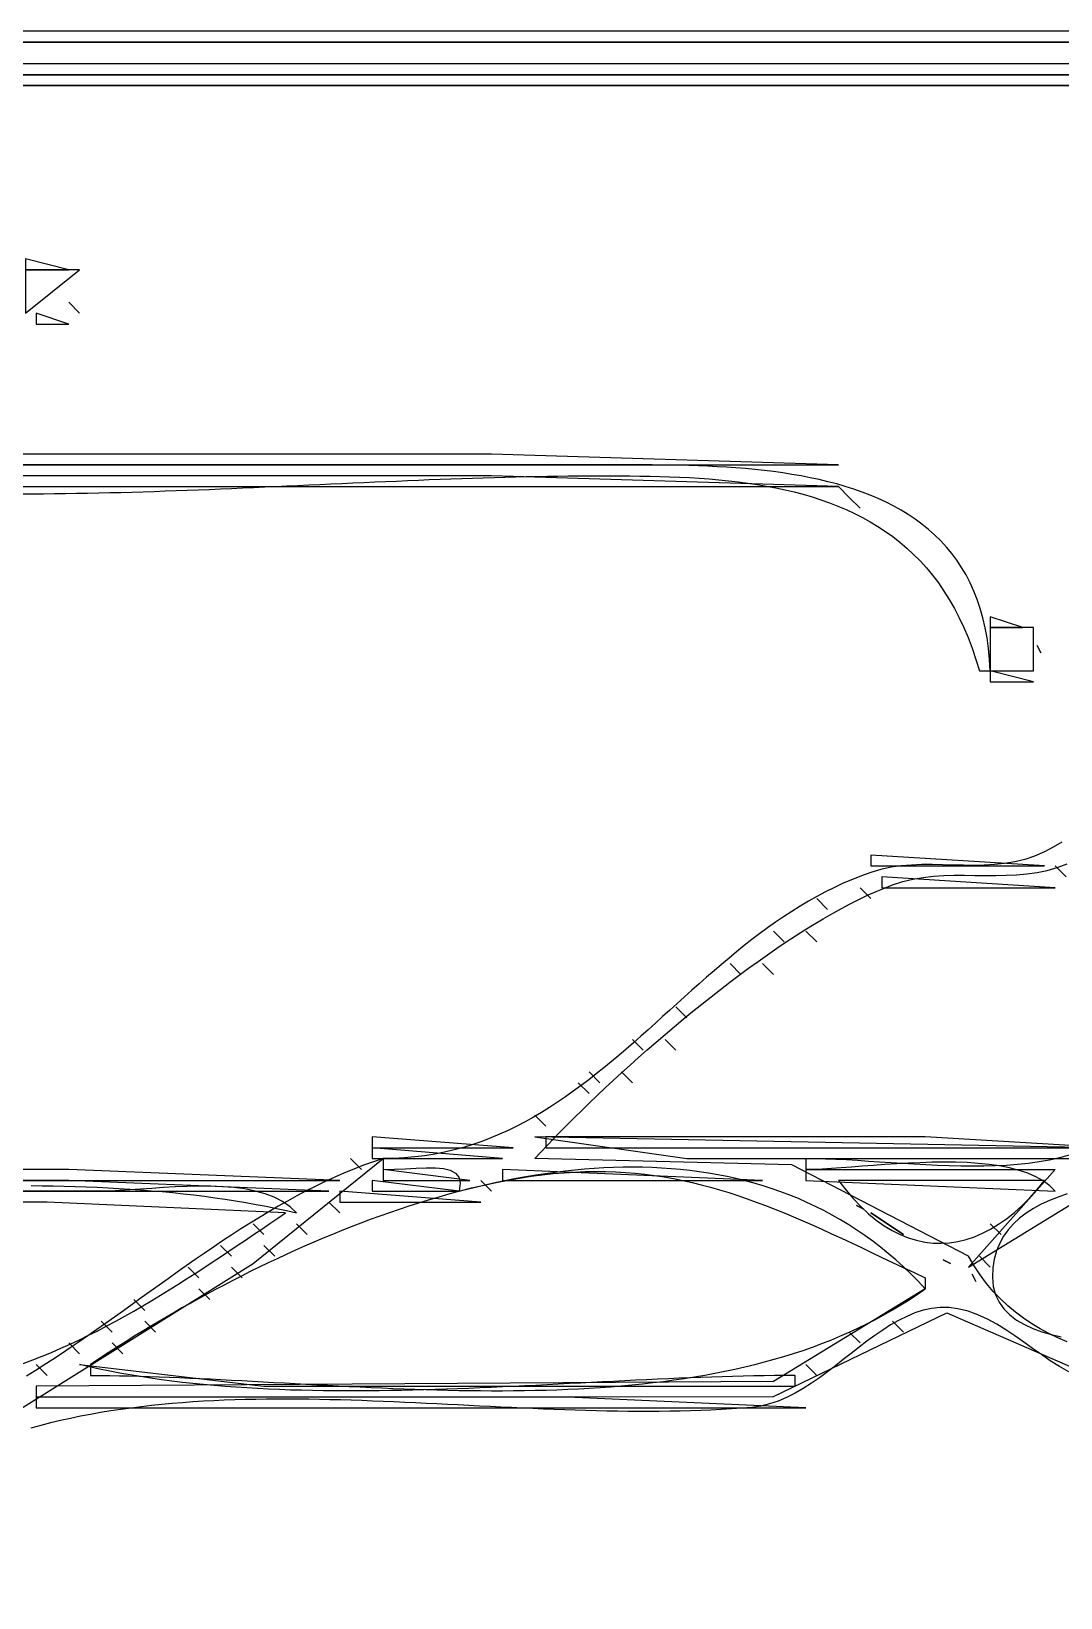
# Model space of a CAD drawing. Extents: x 0 to 1288, y 0 to 860.
# Drawn here: x 557.5 to 652.5, y 715.5 to 860 of the extents above; entities that cross this region are included whole.
import ezdxf

# ---------------------------------------------------------------- set-up
doc = ezdxf.new("R2010")
doc.units = 0
for name, color, linetype in [('C19', 19, 'CONTINUOUS'), ('C250', 250, 'CONTINUOUS'), ('C251', 251, 'CONTINUOUS'), ('C252', 252, 'CONTINUOUS'), ('C253', 253, 'CONTINUOUS'), ('C254', 254, 'CONTINUOUS'), ('C37', 37, 'CONTINUOUS'), ('C7', 7, 'CONTINUOUS')]:
    doc.layers.add(name, color=color, linetype=linetype)

msp = doc.modelspace()

# ---------------------------------------------------------------- linework, layer by layer
at = {"layer": 'C19'}
for points in [[(646, 806), (646, 805), (649, 805), (646, 806)], [(547, 727), (578, 746.333313), (590, 756), (589.0986, 755.7058), (588.2015, 755.3875), (587.3085, 755.0461), (586.4194, 754.6824), (585.5343, 754.2977), (584.653, 753.8929), (583.7755, 753.469), (582.9015, 753.027), (582.0311, 752.568), (581.1641, 752.093), (580.3005, 751.603), (579.4401, 751.0991), (578.5829, 750.5821), (577.7287, 750.0533), (576.8775, 749.5135), (576.0291, 748.9639), (575.1835, 748.4054), (574.3406, 747.839), (573.5003, 747.2658), (572.6625, 746.6868), (571.827, 746.1031), (570.9939, 745.5155), (570.1629, 744.9252), (569.3341, 744.3333), (568.5073, 743.7406), (567.6823, 743.1482), (566.8592, 742.5572), (566.0379, 741.9685), (565.2181, 741.3832), (564.3999, 740.8023), (563.5832, 740.2269), (562.7677, 739.6579), (561.9536, 739.0964), (561.1405, 738.5433), (560.3286, 737.9998), (559.5176, 737.4668), (558.7075, 736.9454), (557.8981, 736.4365), (557.0895, 735.9413)], [(579, 748), (580, 747), (579, 748)], [(633, 740), (634, 739), (633, 740)]]:
    msp.add_lwpolyline(points, dxfattribs=at)
at = {"layer": 'C250'}
for points in [[(1, 859), (1, 2), (1287, 2), (1287, 859), (1, 859)], [(629, 756), (629, 755), (652, 755), (644, 746), (658, 754.567139)], [(509, 754), (509, 753), (512, 751), (513, 751), (534, 753), (585, 753), (561, 754), (509, 754)]]:
    msp.add_lwpolyline(points, dxfattribs=at)
at = {"layer": 'C251'}
for points in [[(0, 860), (0, 859), (1288, 859), (1255, 860), (1179, 860), (915, 860), (0, 860)], [(633, 817), (634, 816), (633, 817)], [(652.5964, 785.1956), (651.8019, 784.7368), (651, 784.314), (650.0999, 783.9157), (649.1868, 783.6092), (648.2623, 783.3831), (647.3279, 783.2263), (646.3853, 783.1276), (645.436, 783.0759), (644.4816, 783.0599), (643.5236, 783.0686), (642.5636, 783.0907), (641.6031, 783.1151), (640.6438, 783.1306), (639.6872, 783.126), (638.7349, 783.0902), (637.7885, 783.012), (636.8495, 782.8802), (635.9194, 782.6836), (635, 782.4112), (634.1343, 782.0985), (633.2835, 781.7617), (632.447, 781.4017), (631.6242, 781.0197), (630.8146, 780.6166), (630.0175, 780.1935), (629.2323, 779.7514), (628.4584, 779.2913), (627.6952, 778.8142), (626.9422, 778.3212), (626.1987, 777.8133), (625.4641, 777.2915), (624.7379, 776.7569), (624.0194, 776.2104), (623.308, 775.6531), (622.6032, 775.0861), (621.9043, 774.5102), (621.2108, 773.9267), (620.522, 773.3364), (619.8374, 772.7405), (619.1563, 772.1399), (618.4781, 771.5357), (617.8024, 770.9289), (617.1283, 770.3205), (616.4555, 769.7115), (615.7832, 769.103), (615.1109, 768.4961), (614.4379, 767.8916), (613.7637, 767.2907), (613.0877, 766.6944), (612.4092, 766.1036), (611.7277, 765.5195), (611.0426, 764.9431), (610.3533, 764.3753), (609.6592, 763.8172), (608.9596, 763.2699), (608.254, 762.7343), (607.5418, 762.2114), (606.8225, 761.7024), (606.0953, 761.2082), (605.3596, 760.7299), (604.615, 760.2684), (603.8608, 759.8249), (603.0964, 759.4003), (602.3212, 758.9956), (601.5346, 758.6119), (600.736, 758.2503), (599.9248, 757.9116), (599.1005, 757.597), (598.2623, 757.3075), (597.4098, 757.0441), (596.5423, 756.8079), (595.6592, 756.5998), (594.7599, 756.4209), (593.8439, 756.2722), (592.9104, 756.1547), (591.959, 756.0695), (590.9891, 756.0176), (590, 756)], [(635, 784), (635, 783), (651, 783), (635, 784)], [(652, 783), (653, 782), (652, 783)], [(608, 763), (609, 762), (608, 763)], [(589, 758), (589, 757), (602, 757), (589, 758)], [(604, 758), (618, 756), (656, 756), (656, 757), (604, 758)], [(587, 756), (588, 755), (587, 756)], [(653.2971, 756.3249), (652.396, 756.0805), (651.4652, 755.8743), (650.5076, 755.7039), (649.5259, 755.5666), (648.5228, 755.4602), (647.5009, 755.3821), (646.4631, 755.3298), (645.4119, 755.3009), (644.3502, 755.2929), (643.2806, 755.3033), (642.2059, 755.3296), (641.1287, 755.3695), (640.0518, 755.4204), (638.9779, 755.4798), (637.9097, 755.5452), (636.8499, 755.6143), (635.8013, 755.6845), (634.7664, 755.7534), (633.7482, 755.8184), (632.7492, 755.8772), (631.7721, 755.9272), (630.8198, 755.966), (629.8948, 755.991), (629, 756)], [(557.5164, 753.5161), (558.5392, 753.5054), (559.5598, 753.4889), (560.5779, 753.4666), (561.5934, 753.4382), (562.6061, 753.4033), (563.6158, 753.3619), (564.6224, 753.3136), (565.6257, 753.2582), (566.6255, 753.1954), (567.6216, 753.1251), (568.6138, 753.047), (569.602, 752.9609), (570.586, 752.8664), (571.5656, 752.7634), (572.5406, 752.6517), (573.5109, 752.531), (574.4762, 752.401), (575.4365, 752.2615), (576.3914, 752.1124), (577.3409, 751.9532), (578.2847, 751.7839), (579.2227, 751.6042), (580.1547, 751.4138), (581.0805, 751.2124), (582, 751), (581.4114, 751.5685), (580.728, 752.0475), (579.9596, 752.4435), (579.1157, 752.7634), (578.2062, 753.0138), (577.2407, 753.2015), (576.2288, 753.3333), (575.1803, 753.4159), (574.1049, 753.4559), (573.0122, 753.4602), (571.9119, 753.4354), (570.8138, 753.3883), (569.7274, 753.3257), (568.6626, 753.2542), (567.6289, 753.1806), (566.6362, 753.1117), (565.6939, 753.0541), (564.812, 753.0146), (564, 753), (513, 753)], [(646.2067, 745.0787), (646.2781, 744.2204), (646.4848, 743.4469), (646.8155, 742.7537), (647.2588, 742.1365), (647.8032, 741.5908), (648.4374, 741.1123), (649.1502, 740.6965), (649.9299, 740.3391), (650.7655, 740.0356), (651.6453, 739.7817), (652.5582, 739.5729)], [(573, 744), (574, 743), (573, 744)], [(653.242, 736.3476), (652.3825, 736.8316), (651.5434, 737.3608), (650.7187, 737.9217), (649.9029, 738.5006), (649.09, 739.0841), (648.2744, 739.6585), (647.4503, 740.2102), (646.6119, 740.7257), (645.7534, 741.1913), (644.8691, 741.5936), (643.9532, 741.9188), (643, 742.1535), (642.1837, 742.2579), (641.3824, 742.2635), (640.5949, 742.1781), (639.8197, 742.0095), (639.0556, 741.7654), (638.3011, 741.4538), (637.5549, 741.0823), (636.8156, 740.6588), (636.082, 740.191), (635.3526, 739.6869), (634.626, 739.1541), (633.901, 738.6005), (633.1762, 738.0339), (632.4502, 737.4621), (631.7217, 736.8928), (630.9893, 736.334), (630.2517, 735.7933), (629.5075, 735.2786), (628.7553, 734.7977), (627.9939, 734.3584), (627.2218, 733.9684), (626.4377, 733.6357), (625.6403, 733.3679), (624.8281, 733.1729), (624, 733.0586), (623.0652, 732.9835), (622.1272, 732.9176), (621.1858, 732.8605), (620.2413, 732.8119), (619.2937, 732.7714), (618.3433, 732.7386), (617.39, 732.7133), (616.434, 732.695), (615.4754, 732.6834), (614.5144, 732.6782), (613.551, 732.679), (612.5853, 732.6855), (611.6176, 732.6973), (610.6478, 732.7141), (609.676, 732.7355), (608.7025, 732.7613), (607.7273, 732.7909), (606.7506, 732.8242), (605.7724, 732.8607), (604.7928, 732.9001), (603.8121, 732.942), (602.8302, 732.9862), (601.8473, 733.0322), (600.8635, 733.0797), (599.8789, 733.1284), (598.8937, 733.1779), (597.9079, 733.2279), (596.9217, 733.278), (595.9352, 733.3279), (594.9485, 733.3771), (593.9616, 733.4255), (592.9748, 733.4726), (591.9882, 733.5181), (591.0017, 733.5617), (590.0156, 733.6029), (589.03, 733.6414), (588.045, 733.677), (587.0607, 733.7092), (586.0771, 733.7377), (585.0945, 733.7622), (584.113, 733.7823), (583.1326, 733.7977), (582.1534, 733.8079), (581.1756, 733.8127), (580.1994, 733.8118), (579.2247, 733.8047), (578.2517, 733.7912), (577.2806, 733.7708), (576.3114, 733.7433), (575.3442, 733.7082), (574.3793, 733.6653), (573.4166, 733.6141), (572.4563, 733.5545), (571.4985, 733.4859), (570.5433, 733.408), (569.5909, 733.3206), (568.6413, 733.2232), (567.6947, 733.1155), (566.7511, 732.9972), (565.8108, 732.8679), (564.8737, 732.7273), (563.9401, 732.575), (563.0099, 732.4106), (562.0835, 732.2339), (561.1607, 732.0445), (560.2419, 731.842), (559.327, 731.626), (558.4162, 731.3963), (557.5096, 731.1525)], [(564, 741), (565, 740), (564, 741)], [(561, 739), (562, 738), (561, 739)], [(558, 734), (558, 733), (629, 733), (607, 734), (558, 734)]]:
    msp.add_lwpolyline(points, dxfattribs=at)
at = {"layer": 'C252'}
for points in [[(557, 839), (557, 838), (561, 838), (557, 839)], [(558, 834), (558, 833), (561, 833), (558, 834)], [(561, 835), (562, 834), (561, 835)], [(526, 819), (526, 818), (632, 818), (600, 819), (526, 819)], [(632, 818), (633, 817), (632, 818)], [(646, 805), (646, 801), (650, 801), (650, 805), (646, 805)], [(646, 801), (646, 800), (650, 800), (646, 801)], [(636, 782), (636, 781), (652, 781), (636, 782)], [(634, 781), (635, 780), (634, 781)], [(630, 780), (631, 779), (630, 780)], [(626, 777), (627, 776), (626, 777)], [(629, 777), (630, 776), (629, 777)], [(622, 774), (623, 773), (622, 774)], [(625, 774), (626, 773), (625, 774)], [(613, 767), (614, 766), (613, 767)], [(616, 767), (617, 766), (616, 767)], [(609, 764), (610, 763), (609, 764)], [(612, 764), (613, 763), (612, 764)], [(604, 760), (605, 759), (604, 760)], [(589, 757), (589, 756), (601, 756), (589, 757)], [(507, 755), (507, 754), (586, 754), (561, 755), (507, 755)], [(586, 753), (586, 752), (599, 752), (586, 753)], [(589, 754), (589, 753), (597, 753), (589, 754)], [(632, 754), (632.6692, 753.1177), (633.353, 752.3099), (634.0501, 751.576), (634.7594, 750.9155), (635.4796, 750.3281), (636.2095, 749.8131), (636.948, 749.3702), (637.6938, 748.9988), (638.4457, 748.6984), (639.2025, 748.4687), (639.963, 748.309), (640.7261, 748.219), (641.4905, 748.1981), (642.2549, 748.2458), (643.0183, 748.3618), (643.7794, 748.5454), (644.5371, 748.7963), (645.29, 749.1139), (646.037, 749.4978), (646.7769, 749.9474), (647.5085, 750.4624), (648.2306, 751.0422), (648.942, 751.6863), (649.6415, 752.3943), (650.3279, 753.1657), (651, 754), (632, 754)], [(556.796, 737.1145), (557.6685, 737.4364), (558.5375, 737.7758), (559.4026, 738.1318), (560.264, 738.5035), (561.1214, 738.8902), (561.9749, 739.291), (562.8242, 739.7051), (563.6693, 740.1317), (564.5101, 740.5699), (565.3465, 741.0189), (566.1784, 741.478), (567.0057, 741.9462), (567.8283, 742.4227), (568.6461, 742.9067), (569.459, 743.3975), (570.267, 743.8941), (571.0698, 744.3957), (571.8675, 744.9016), (572.6599, 745.4108), (573.4469, 745.9226), (574.2285, 746.4362), (575.0044, 746.9506), (575.7747, 747.4652), (576.5393, 747.979), (577.2979, 748.4912), (578.0506, 749.001), (578.7973, 749.5077), (579.5378, 750.0102), (580.2721, 750.5079), (581, 751), (559, 752), (513, 752)], [(633.666687, 751.666687), (634.333313, 751.333313), (633.666687, 751.666687)], [(578, 750), (579, 749), (578, 750)], [(582, 750), (583, 749), (582, 750)], [(635, 751), (638, 749), (635, 751)], [(646, 750), (647, 749), (646, 750)], [(575, 748), (576, 747), (575, 748)], [(572, 746), (573, 745), (572, 746)], [(576, 746), (577, 745), (576, 746)], [(641.666687, 746.666687), (642.333313, 746.333313), (641.666687, 746.666687)], [(645, 747), (646, 746), (645, 747)], [(644.333313, 745.333313), (644.666687, 744.666687), (644.333313, 745.333313)], [(567, 743), (568, 742), (567, 743)], [(568, 741), (569, 740), (568, 741)], [(562, 737), (579, 735), (628, 735), (628, 736), (627.0538, 735.9974), (626.1019, 735.9898), (625.1445, 735.9775), (624.1817, 735.9608), (623.2137, 735.9398), (622.2408, 735.9149), (621.263, 735.8863), (620.2807, 735.8543), (619.2939, 735.8191), (618.3029, 735.781), (617.308, 735.7403), (616.3091, 735.6971), (615.3067, 735.6519), (614.3008, 735.6047), (613.2916, 735.556), (612.2794, 735.5058), (611.2643, 735.4546), (610.2465, 735.4026), (609.2262, 735.35), (608.2037, 735.297), (607.179, 735.244), (606.1524, 735.1912), (605.1241, 735.1389), (604.0943, 735.0872), (603.0631, 735.0366), (602.0308, 734.9872), (600.9975, 734.9393), (599.9635, 734.8931), (598.9289, 734.849), (597.8939, 734.8071), (596.8587, 734.7677), (595.8236, 734.7312), (594.7886, 734.6977), (593.754, 734.6675), (592.72, 734.6409), (591.6868, 734.6181), (590.6545, 734.5994), (589.6234, 734.585), (588.5936, 734.5753), (587.5654, 734.5704), (586.5389, 734.5706), (585.5144, 734.5763), (584.4919, 734.5875), (583.4718, 734.6047), (582.4541, 734.628), (581.4391, 734.6578), (580.427, 734.6942), (579.418, 734.7375), (578.4123, 734.7881), (577.41, 734.8461), (576.4114, 734.9119), (575.4166, 734.9856), (574.4258, 735.0675), (573.4392, 735.1579), (572.4571, 735.2571), (571.4796, 735.3653), (570.5069, 735.4828), (569.5391, 735.6098), (568.5766, 735.7466), (567.6194, 735.8934), (566.6678, 736.0506), (565.7219, 736.2183), (564.782, 736.3968), (563.8483, 736.5864), (562.9209, 736.7874), (562, 737)]]:
    msp.add_lwpolyline(points, dxfattribs=at)
at = {"layer": 'C253'}
for points in [[(4, 857), (4, 856), (1284, 856), (1251, 857), (1175, 857), (913, 857), (4, 857)], [(4, 856), (4, 855), (1284, 855), (1251, 856), (1175, 856), (913, 856), (4, 856)], [(650.333313, 803.333313), (650.666687, 802.666687), (650.333313, 803.333313)], [(617, 770), (618, 769), (617, 770)], [(590, 755), (590, 754), (598, 754), (590, 755)], [(601, 755), (601, 754), (625, 754), (601, 755)], [(629, 755), (629, 754), (652, 753), (651.4878, 753.5026), (650.8911, 753.9423), (650.2165, 754.3229), (649.4706, 754.6478), (648.6599, 754.9207), (647.7911, 755.1451), (646.8707, 755.3248), (645.9054, 755.4632), (644.9016, 755.564), (643.8661, 755.6308), (642.8054, 755.6671), (641.7261, 755.6767), (640.6347, 755.663), (639.5379, 755.6298), (638.4423, 755.5805), (637.3545, 755.5188), (636.2809, 755.4483), (635.2284, 755.3727), (634.2033, 755.2954), (633.2123, 755.2201), (632.2621, 755.1505), (631.3591, 755.09), (630.5101, 755.0424), (629.7215, 755.0112), (629, 755)], [(585, 752), (586, 751), (585, 752)], [(637, 741), (638, 740), (637, 741)], [(558, 737), (559, 736), (558, 737)], [(629, 737), (630, 736), (629, 737)]]:
    msp.add_lwpolyline(points, dxfattribs=at)
at = {"layer": 'C254'}
for points in [[(5, 855), (5, 6), (1283, 6), (1283, 855), (5, 855)], [(527, 821), (527, 820), (632, 820), (600, 821), (527, 821)], [(605, 758), (605, 757), (657, 757), (640, 758), (605, 758)], [(565, 739), (566, 738), (565, 739)]]:
    msp.add_lwpolyline(points, dxfattribs=at)
at = {"layer": 'C37'}
for points in [[(557, 838), (557, 834), (562, 838), (557, 838)], [(556.6413, 817.3347), (557.6553, 817.3375), (558.6704, 817.3437), (559.6865, 817.353), (560.7034, 817.3655), (561.7212, 817.3809), (562.7397, 817.3991), (563.7589, 817.42), (564.7787, 817.4434), (565.799, 817.4693), (566.8197, 817.4974), (567.8408, 817.5277), (568.8621, 817.56), (569.8837, 817.5943), (570.9053, 817.6302), (571.927, 817.6678), (572.9487, 817.7069), (573.9702, 817.7474), (574.9915, 817.7891), (576.0126, 817.8319), (577.0333, 817.8757), (578.0535, 817.9203), (579.0733, 817.9656), (580.0924, 818.0114), (581.1109, 818.0578), (582.1286, 818.1044), (583.1455, 818.1512), (584.1615, 818.198), (585.1765, 818.2448), (586.1904, 818.2913), (587.2032, 818.3375), (588.2148, 818.3833), (589.225, 818.4283), (590.2339, 818.4727), (591.2413, 818.5162), (592.2472, 818.5586), (593.2515, 818.6), (594.254, 818.64), (595.2548, 818.6786), (596.2538, 818.7157), (597.2508, 818.7512), (598.2457, 818.7848), (599.2386, 818.8165), (600.2294, 818.8462), (601.2178, 818.8736), (602.204, 818.8987), (603.1877, 818.9214), (604.169, 818.9414), (605.1477, 818.9588), (606.1237, 818.9732), (607.0971, 818.9847), (608.0676, 818.9931), (609.0353, 818.9982), (610, 819), (610.9167, 818.999), (611.835, 818.9955), (612.7541, 818.9886), (613.6736, 818.9774), (614.5927, 818.961), (615.5108, 818.9387), (616.4274, 818.9094), (617.3417, 818.8724), (618.2533, 818.8267), (619.1614, 818.7715), (620.0655, 818.706), (620.9648, 818.6291), (621.8589, 818.5402), (622.7471, 818.4382), (623.6287, 818.3224), (624.5032, 818.1918), (625.3699, 818.0455), (626.2282, 817.8828), (627.0775, 817.7027), (627.9171, 817.5044), (628.7465, 817.2869), (629.565, 817.0495), (630.3721, 816.7912), (631.167, 816.5111), (631.9492, 816.2085), (632.718, 815.8823), (633.4729, 815.5318), (634.2132, 815.1561), (634.9382, 814.7543), (635.6474, 814.3255), (636.3402, 813.8689), (637.0159, 813.3836), (637.6739, 812.8686), (638.3136, 812.3232), (638.9344, 811.7465), (639.5356, 811.1375), (640.1167, 810.4955), (640.677, 809.8195), (641.2158, 809.1087), (641.7327, 808.3621), (642.2268, 807.579), (642.6978, 806.7585), (643.1448, 805.8996), (643.5673, 805.0016), (643.9647, 804.0634), (644.3364, 803.0844), (644.6817, 802.0635), (645, 801), (646, 801), (645.9447, 802.0543), (645.8495, 803.069), (645.7153, 804.0448), (645.5431, 804.9823), (645.3339, 805.8825), (645.0887, 806.746), (644.8086, 807.5736), (644.4945, 808.3661), (644.1475, 809.1242), (643.7685, 809.8487), (643.3586, 810.5403), (642.9188, 811.1999), (642.45, 811.8281), (641.9533, 812.4258), (641.4298, 812.9936), (640.8803, 813.5324), (640.3059, 814.0429), (639.7077, 814.5259), (639.0866, 814.9822), (638.4437, 815.4124), (637.7798, 815.8174), (637.0962, 816.1979), (636.3937, 816.5547), (635.6734, 816.8885), (634.9362, 817.2001), (634.1833, 817.4903), (633.4155, 817.7598), (632.6339, 818.0094), (631.8396, 818.2398), (631.0335, 818.4519), (630.2165, 818.6463), (629.3899, 818.8238), (628.5545, 818.9852), (627.7113, 819.1313), (626.8614, 819.2628), (626.0057, 819.3804), (625.1453, 819.485), (624.2813, 819.5773), (623.4145, 819.658), (622.546, 819.7279), (621.6768, 819.7879), (620.8079, 819.8385), (619.9403, 819.8806), (619.0751, 819.915), (618.2132, 819.9425), (617.3557, 819.9637), (616.5035, 819.9794), (615.6577, 819.9904), (614.8193, 819.9975), (613.9892, 820.0014), (613.1686, 820.0029), (612.3583, 820.0028), (611.5594, 820.0017), (610.773, 820.0005), (610, 820), (554, 820)], [(637, 781.2615), (637.926, 781.5612), (638.8612, 781.7855), (639.8042, 781.945), (640.7538, 782.0501), (641.7086, 782.1112), (642.6673, 782.1387), (643.6286, 782.143), (644.5912, 782.1347), (645.5538, 782.1242), (646.5151, 782.1219), (647.4737, 782.1382), (648.4284, 782.1837), (649.3778, 782.2686), (650.3206, 782.4036), (651.2556, 782.5989), (652.1813, 782.8652), (653.0966, 783.2127)], [(653.0916, 739.1111), (652.2463, 739.4684), (651.4199, 739.8615), (650.6137, 740.2921), (649.8293, 740.7617), (649.0682, 741.2719), (648.332, 741.8242), (647.6221, 742.4201), (646.94, 743.0613), (646.2873, 743.7492), (645.6654, 744.4855), (645.0759, 745.2717), (644.5202, 746.1093), (644, 747), (627.714478, 755.436707), (604, 756), (604.5487, 756.5953), (605.1221, 757.2062), (605.7191, 757.8317), (606.3387, 758.4706), (606.98, 759.1217), (607.6419, 759.7839), (608.3235, 760.4559), (609.0239, 761.1368), (609.742, 761.8252), (610.4769, 762.5201), (611.2275, 763.2203), (611.993, 763.9246), (612.7723, 764.6319), (613.5645, 765.341), (614.3685, 766.0509), (615.1835, 766.7602), (616.0084, 767.468), (616.8422, 768.1729), (617.684, 768.874), (618.5329, 769.5699), (619.3877, 770.2597), (620.2476, 770.942), (621.1115, 771.6158), (621.9786, 772.2799), (622.8477, 772.9332), (623.718, 773.5744), (624.5885, 774.2025), (625.4581, 774.8163), (626.3259, 775.4147), (627.191, 775.9964), (628.0523, 776.5604), (628.9089, 777.1054), (629.7598, 777.6304), (630.604, 778.1341), (631.4405, 778.6155), (632.2685, 779.0733), (633.0868, 779.5065), (633.8945, 779.9138), (634.6906, 780.2941), (635.4743, 780.6463), (636.2443, 780.9691), (637, 781.2616)], [(590, 756), (590, 755), (591.0411, 755.0215), (592.0664, 755.0709), (593.0539, 755.1254), (593.9822, 755.162), (594.8295, 755.1579), (595.5742, 755.0903), (596.1946, 754.9364), (596.669, 754.6732), (596.9758, 754.278), (597.0934, 753.7279), (597, 753), (598.1652, 753.2973), (599.3061, 753.5666), (600.4237, 753.8083), (601.5188, 754.0229), (602.5924, 754.2109), (603.6455, 754.3727), (604.6791, 754.5088), (605.6941, 754.6198), (606.6915, 754.7061), (607.6723, 754.7682), (608.6373, 754.8066), (609.5876, 754.8218), (610.5242, 754.8142), (611.4479, 754.7844), (612.3598, 754.7329), (613.2608, 754.66), (614.1518, 754.5664), (615.0339, 754.4525), (615.908, 754.3188), (616.7751, 754.1657), (617.6361, 753.9939), (618.492, 753.8036), (619.3437, 753.5955), (620.1923, 753.3701), (621.0386, 753.1277), (621.8836, 752.869), (622.7284, 752.5943), (623.5738, 752.3042), (624.4208, 751.9992), (625.2704, 751.6797), (626.1235, 751.3462), (626.9812, 750.9993), (627.8443, 750.6394), (628.7139, 750.2669), (629.5908, 749.8825), (630.4761, 749.4865), (631.3707, 749.0795), (632.2756, 748.662), (633.1917, 748.2343), (634.12, 747.7971), (635.0615, 747.3508), (636.0171, 746.8959), (636.9878, 746.4329), (637.9745, 745.9622), (638.9782, 745.4844), (640, 745), (640, 744), (626, 735.42981), (558, 735), (558, 734), (626, 734.057861), (642, 741.783936), (655, 736.133484)]]:
    msp.add_lwpolyline(points, dxfattribs=at)
at = {"layer": 'C7'}
for points in [[(563, 737), (563, 736), (563.8848, 735.9972), (564.7773, 735.989), (565.6772, 735.9757), (566.5843, 735.9576), (567.4983, 735.935), (568.419, 735.9082), (569.3462, 735.8775), (570.2796, 735.8431), (571.2189, 735.8055), (572.1641, 735.7648), (573.1147, 735.7213), (574.0707, 735.6754), (575.0316, 735.6274), (575.9974, 735.5775), (576.9678, 735.5261), (577.9424, 735.4734), (578.9212, 735.4198), (579.9039, 735.3654), (580.8901, 735.3107), (581.8798, 735.2559), (582.8726, 735.2014), (583.8683, 735.1473), (584.8667, 735.0941), (585.8675, 735.0419), (586.8705, 734.9912), (587.8755, 734.9421), (588.8823, 734.895), (589.8905, 734.8502), (590.9, 734.808), (591.9105, 734.7687), (592.9218, 734.7325), (593.9336, 734.6998), (594.9458, 734.6708), (595.958, 734.6459), (596.9701, 734.6253), (597.9818, 734.6094), (598.9928, 734.5984), (600.003, 734.5926), (601.0121, 734.5924), (602.0198, 734.598), (603.0259, 734.6097), (604.0303, 734.6279), (605.0325, 734.6527), (606.0325, 734.6845), (607.03, 734.7237), (608.0247, 734.7704), (609.0164, 734.825), (610.0049, 734.8878), (610.9899, 734.9591), (611.9712, 735.0392), (612.9485, 735.1283), (613.9217, 735.2268), (614.8905, 735.335), (615.8546, 735.4531), (616.8138, 735.5814), (617.7678, 735.7203), (618.7166, 735.8701), (619.6597, 736.0309), (620.597, 736.2032), (621.5282, 736.3873), (622.4531, 736.5833), (623.3715, 736.7917), (624.283, 737.0127), (625.1876, 737.2466), (626.0849, 737.4937), (626.9747, 737.7542), (627.8568, 738.0286), (628.7309, 738.3171), (629.5968, 738.6199), (630.4543, 738.9375), (631.3031, 739.2699), (632.143, 739.6177), (632.9738, 739.981), (633.7952, 740.3602), (634.6069, 740.7555), (635.4088, 741.1673), (636.2006, 741.5959), (636.9821, 742.0414), (637.753, 742.5043), (638.5131, 742.9848), (639.2622, 743.4833), (640, 744), (639.3398, 744.7015), (638.6691, 745.3774), (637.9881, 746.0279), (637.2971, 746.6533), (636.5962, 747.254), (635.8858, 747.8303), (635.166, 748.3823), (634.4371, 748.9104), (633.6993, 749.4149), (632.9528, 749.8962), (632.1979, 750.3544), (631.4347, 750.7899), (630.6637, 751.2029), (629.8848, 751.5938), (629.0985, 751.9629), (628.3049, 752.3104), (627.5042, 752.6366), (626.6967, 752.9419), (625.8827, 753.2264), (625.0623, 753.4906), (624.2358, 753.7347), (623.4034, 753.959), (622.5653, 754.1638), (621.7218, 754.3494), (620.8731, 754.516), (620.0195, 754.664), (619.1611, 754.7937), (618.2982, 754.9053), (617.4311, 754.9991), (616.5599, 755.0755), (615.6849, 755.1347), (614.8064, 755.177), (613.9245, 755.2028), (613.0395, 755.2122), (612.1516, 755.2056), (611.261, 755.1833), (610.3681, 755.1456), (609.473, 755.0928), (608.5759, 755.0251), (607.6771, 754.9429), (606.7768, 754.8464), (605.8752, 754.7359), (604.9726, 754.6118), (604.0692, 754.4743), (603.1653, 754.3238), (602.261, 754.1604), (601.3566, 753.9845), (600.4524, 753.7965), (599.5485, 753.5965), (598.6452, 753.3849), (597.7427, 753.1619), (596.8413, 752.9279), (595.9412, 752.6832), (595.0426, 752.428), (594.1457, 752.1626), (593.2508, 751.8874), (592.3581, 751.6026), (591.4679, 751.3085), (590.5804, 751.0054), (589.6957, 750.6936), (588.8142, 750.3734), (587.9361, 750.0451), (587.0615, 749.7089), (586.1908, 749.3652), (585.3242, 749.0143), (584.4619, 748.6564), (583.6041, 748.2919), (582.751, 747.921), (581.9029, 747.544), (581.0601, 747.1613), (580.2227, 746.773), (579.391, 746.3796), (578.5652, 745.9812), (577.7456, 745.5782), (576.9323, 745.171), (576.1256, 744.7596), (575.3258, 744.3446), (574.5331, 743.9261), (573.7476, 743.5044), (572.9697, 743.0799), (572.1996, 742.6528), (571.4375, 742.2235), (570.6836, 741.7921), (569.9381, 741.3591), (569.2014, 740.9247), (568.4735, 740.4891), (567.7549, 740.0528), (567.0456, 739.6159), (566.3459, 739.1788), (565.6561, 738.7417), (564.9764, 738.305), (564.3069, 737.869), (563.6481, 737.4338), (563, 737)], [(599, 754), (600, 753), (599, 754)], [(653.0969, 752.7444), (652.2623, 752.4624), (651.464, 752.1466), (650.7063, 751.7954), (649.9932, 751.4068), (649.3286, 750.9791), (648.7168, 750.5106), (648.1617, 749.9994), (647.6674, 749.4439), (647.238, 748.8421), (646.8776, 748.1925), (646.5902, 747.493), (646.3799, 746.7421), (646.2507, 745.9379), (646.2068, 745.0787)]]:
    msp.add_lwpolyline(points, dxfattribs=at)

doc.saveas('drawing.dxf')
